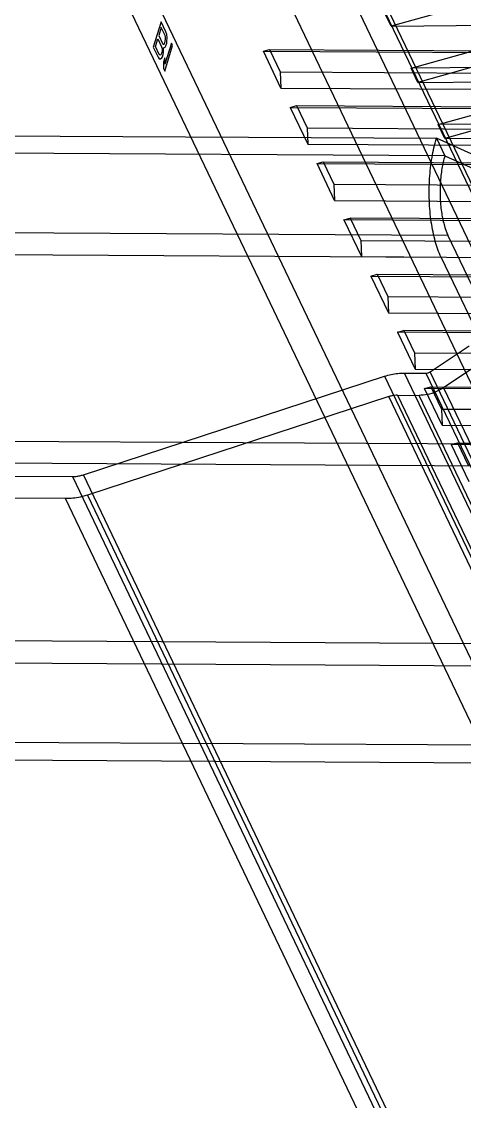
# Model space of a CAD drawing. Header units: millimetres. Extents: x 753 to 1632, y 352 to 973.
# Drawn here: x 1218.18 to 1222.1, y 770.29 to 779.84 of the extents above; entities that cross this region are included whole.
import ezdxf

# ---------------------------------------------------------------- set-up
doc = ezdxf.new("R2010")
doc.units = ezdxf.units.MM
doc.header["$LTSCALE"] = 30.734
doc.layers.get('0').update_dxf_attribs({"linetype": 'CONTINUOUS'})
doc.layers.add('CURVES', color=7, linetype='CONTINUOUS')

msp = doc.modelspace()

# ---------------------------------------------------------------- linework, layer by layer
at = {"color": 6, "linetype": 'Continuous'}
for p, q in [((1219.78136, 783.38079), (1224.94723, 772.56519)), ((1219.71775, 782.95404), (1224.80072, 772.31199)), ((1225.15082, 772.06366), (1220.40275, 782.00453)), ((1220.08385, 780.97259), (1224.83193, 771.03172)), ((1219.03127, 780.7326), (1224.11425, 770.09056)), ((1224.05063, 769.66381), (1218.88477, 780.4794)), ((1222.52281, 780.10218), (1221.44701, 779.80088)), ((1221.44701, 779.80088), (1221.38763, 779.92519)), ((1221.44701, 779.80088), (1223.48064, 779.8188)), ((1221.62514, 779.42793), (1222.70094, 779.72923)), ((1220.31761, 779.5796), (1220.37284, 779.59491)), ((1220.37284, 779.59491), (1226.73063, 779.55709)), ((1220.37284, 779.59491), (1220.46711, 779.39752)), ((1222.76032, 779.60492), (1221.68452, 779.30361)), ((1220.31761, 779.5796), (1226.6754, 779.54179)), ((1220.47321, 779.25384), (1220.31761, 779.5796)), ((1220.46711, 779.39752), (1226.8249, 779.35971)), ((1220.46711, 779.39752), (1220.47321, 779.25384)), ((1223.65878, 779.44585), (1221.62514, 779.42793)), ((1221.68452, 779.30361), (1221.62514, 779.42793)), ((1221.68452, 779.30361), (1223.71816, 779.32153)), ((1220.47321, 779.25384), (1226.831, 779.21602)), ((1221.86266, 778.93066), (1222.93846, 779.23196)), ((1220.55512, 779.08234), (1220.61035, 779.09764)), ((1220.55512, 779.08234), (1226.91291, 779.04452)), ((1220.55512, 779.08234), (1220.71072, 778.75657)), ((1220.61035, 779.09764), (1226.96814, 779.05982)), ((1220.61035, 779.09764), (1220.70463, 778.90025)), ((1222.99783, 779.10765), (1221.92203, 778.80634)), ((1223.89629, 778.94858), (1221.86266, 778.93066)), ((1221.92203, 778.80634), (1221.86266, 778.93066)), ((1207.99344, 778.89119), (1221.84926, 778.80878)), ((1220.70463, 778.90025), (1227.06242, 778.86244)), ((1220.70463, 778.90025), (1220.71072, 778.75657)), ((1221.92203, 778.80634), (1223.95567, 778.82426)), ((1221.92348, 778.65338), (1208.06767, 778.73579)), ((1220.71072, 778.75657), (1227.06851, 778.71875)), ((1225.29996, 777.25796), (1221.84926, 778.80878)), ((1221.84926, 778.80878), (1221.92348, 778.65338)), ((1221.92348, 778.65338), (1225.37418, 777.10256)), ((1220.79263, 778.58507), (1220.84786, 778.60037)), ((1220.79263, 778.58507), (1227.15042, 778.54725)), ((1220.94823, 778.2593), (1220.79263, 778.58507)), ((1220.84786, 778.60037), (1227.20565, 778.56255)), ((1220.84786, 778.60037), (1220.94214, 778.40299)), ((1220.94214, 778.40299), (1227.29993, 778.36517)), ((1220.94214, 778.40299), (1220.94823, 778.2593)), ((1220.94823, 778.2593), (1227.30602, 778.22148)), ((1221.03014, 778.0878), (1221.08537, 778.1031)), ((1227.38794, 778.04998), (1221.03014, 778.0878)), ((1221.03014, 778.0878), (1221.18574, 777.76203)), ((1227.44316, 778.06529), (1221.08537, 778.1031)), ((1221.08537, 778.1031), (1221.17965, 777.90572)), ((1208.78787, 778.02922), (1221.9509, 777.95092)), ((1221.17965, 777.90572), (1227.53744, 777.8679)), ((1221.17965, 777.90572), (1221.18574, 777.76203)), ((1222.83414, 776.10171), (1221.9509, 777.95092)), ((1221.89038, 777.75509), (1208.72735, 777.83338)), ((1221.18574, 777.76203), (1227.54353, 777.72421)), ((1221.89038, 777.75509), (1222.77362, 775.90587)), ((1221.26766, 777.59053), (1221.32288, 777.60583)), ((1221.26766, 777.59053), (1227.62545, 777.55271)), ((1221.26766, 777.59053), (1221.42325, 777.26476)), ((1221.32288, 777.60583), (1227.68067, 777.56802)), ((1221.32288, 777.60583), (1221.41716, 777.40845)), ((1221.41716, 777.40845), (1227.77495, 777.37063)), ((1221.41716, 777.40845), (1221.42325, 777.26476)), ((1221.42325, 777.26476), (1227.78104, 777.22694)), ((1221.50517, 777.09326), (1221.56039, 777.10856)), ((1227.91818, 777.07075), (1221.56039, 777.10856)), ((1221.56039, 777.10856), (1221.65467, 776.91118)), ((1227.86296, 777.05544), (1221.50517, 777.09326)), ((1221.50517, 777.09326), (1221.66076, 776.76749)), ((1221.7918, 776.74198), (1222.13958, 776.97403)), ((1221.65467, 776.91118), (1228.01246, 776.87336)), ((1221.65467, 776.91118), (1221.66076, 776.76749)), ((1222.26008, 776.83458), (1221.9123, 776.60254)), ((1221.56541, 776.73184), (1221.7556, 776.73071)), ((1224.41554, 770.76461), (1221.56541, 776.73184)), ((1221.66076, 776.76749), (1228.01855, 776.72968)), ((1221.7556, 776.73071), (1224.60573, 770.76348)), ((1224.64194, 770.77476), (1221.7918, 776.74198)), ((1218.72602, 775.83276), (1221.39003, 776.70339)), ((1221.39003, 776.70339), (1224.24016, 770.73617)), ((1221.50489, 776.53601), (1221.69508, 776.53487)), ((1221.50489, 776.53601), (1224.35502, 770.56878)), ((1224.54522, 770.56765), (1221.69508, 776.53487)), ((1221.74268, 776.59599), (1221.7979, 776.6113)), ((1228.10047, 776.55818), (1221.74268, 776.59599)), ((1221.89828, 776.27022), (1221.74268, 776.59599)), ((1221.7979, 776.6113), (1228.15569, 776.57348)), ((1221.7979, 776.6113), (1221.89218, 776.41391)), ((1221.9123, 776.60254), (1224.76244, 770.63532)), ((1221.42694, 776.52336), (1218.7625, 775.65259)), ((1224.27708, 770.55614), (1221.42694, 776.52336)), ((1221.89218, 776.41391), (1228.24997, 776.3761)), ((1221.89218, 776.41391), (1221.89828, 776.27022)), ((1221.89828, 776.27022), (1228.25607, 776.23241)), ((1217.06088, 776.13604), (1222.83414, 776.10171)), ((1221.98019, 776.09872), (1222.03542, 776.11403)), ((1228.33798, 776.06091), (1221.98019, 776.09872)), ((1221.98019, 776.09872), (1222.13579, 775.77296)), ((1222.03542, 776.11403), (1228.39321, 776.07621)), ((1222.03542, 776.11403), (1222.12969, 775.91664)), ((1222.77362, 775.90587), (1217.00037, 775.94021)), ((1217.20933, 775.82525), (1218.62815, 775.81681)), ((1218.62815, 775.81681), (1221.47828, 769.84959)), ((1221.57586, 769.86544), (1218.72572, 775.83266)), ((1218.56763, 775.62098), (1217.14881, 775.62942)), ((1221.41776, 769.65376), (1218.56763, 775.62098)), ((1218.7625, 775.65259), (1221.61263, 769.68536)), ((1228.91476, 774.29863), (1215.05894, 774.38104)), ((1214.99843, 774.18521), (1228.85424, 774.1028)), ((1228.88166, 773.40034), (1215.02584, 773.48275)), ((1215.10006, 773.32736), (1228.95588, 773.24494))]:
    msp.add_line(p, q, dxfattribs=at)
for points, start_tangent, end_tangent in [([(1221.89038, 777.75509), (1221.83882, 777.8962), (1221.80331, 778.0673), (1221.78611, 778.2568), (1221.78829, 778.45212), (1221.80977, 778.64033), (1221.84926, 778.80878)], (-0.4309932, 0.9023552), (0.2952474, 0.9554208)), ([(1221.92348, 778.65338), (1221.89716, 778.54109), (1221.88284, 778.41562), (1221.88138, 778.28541), (1221.89285, 778.15907), (1221.91652, 778.045), (1221.9509, 777.95092)], (-0.2952474, -0.9554208), (0.4309932, -0.9023552)), ([(1221.39003, 776.70339), (1221.44871, 776.71932), (1221.50754, 776.72886), (1221.56541, 776.73184)], (0.9505261, 0.3106448), (0.9999823, -0.0059479)), ([(1221.7556, 776.73071), (1221.76796, 776.73197), (1221.78031, 776.73582), (1221.7918, 776.74198)], (0.9999823, -0.0059479), (0.8318392, 0.5550168)), ([(1221.50489, 776.53601), (1221.47917, 776.53468), (1221.45302, 776.53044), (1221.42694, 776.52336)], (-0.9999823, 0.0059479), (-0.9505261, -0.3106448)), ([(1221.9123, 776.60254), (1221.84337, 776.56554), (1221.76927, 776.54245), (1221.69508, 776.53487)], (-0.8318392, -0.5550168), (-0.9999823, 0.0059479)), ([(1218.62815, 775.81681), (1218.66044, 775.81848), (1218.69327, 775.82383), (1218.72602, 775.83276)], (0.9999823, -0.0059479), (0.9503862, 0.3110726)), ([(1218.7625, 775.65259), (1218.69729, 775.63489), (1218.63193, 775.62428), (1218.56763, 775.62098)], (-0.9505261, -0.3106448), (-0.9999823, 0.0059479))]:
    msp.add_spline(points, degree=3, dxfattribs=dict(at, start_tangent=start_tangent, end_tangent=end_tangent))
at = {"layer": 'CURVES', "color": 4, "linetype": 'Continuous'}
for p, q in [((1219.41276, 779.84037), (1219.34336, 779.61579)), ((1219.41454, 779.78942), (1219.39239, 779.71775)), ((1219.45531, 779.75127), (1219.41276, 779.84037)), ((1219.44823, 779.71888), (1219.41454, 779.78942)), ((1219.36286, 779.62219), (1219.38353, 779.68908)), ((1219.38353, 779.68908), (1219.41722, 779.61854)), ((1219.39239, 779.71775), (1219.42608, 779.64721)), ((1219.45207, 779.70297), (1219.44823, 779.71888)), ((1219.45001, 779.66794), (1219.45266, 779.68599)), ((1219.45266, 779.68599), (1219.45207, 779.70297)), ((1219.4627, 779.72792), (1219.45531, 779.75127)), ((1219.46537, 779.69874), (1219.4627, 779.72792)), ((1219.46478, 779.66849), (1219.46537, 779.69874)), ((1219.34336, 779.61579), (1219.38592, 779.52669)), ((1219.39655, 779.55165), (1219.36286, 779.62219)), ((1219.41722, 779.61854), (1219.42106, 779.60263)), ((1219.42106, 779.60263), (1219.42166, 779.58565)), ((1219.42608, 779.64721), (1219.43288, 779.64085)), ((1219.43229, 779.6106), (1219.43731, 779.60796)), ((1219.43436, 779.5984), (1219.43229, 779.6106)), ((1219.43288, 779.64085), (1219.43937, 779.64298)), ((1219.43377, 779.56815), (1219.43436, 779.5984)), ((1219.43731, 779.60796), (1219.44854, 779.61593)), ((1219.43937, 779.64298), (1219.44558, 779.65361)), ((1219.44443, 779.40418), (1219.51383, 779.62875)), ((1219.44558, 779.65361), (1219.45001, 779.66794)), ((1219.50319, 779.65103), (1219.44561, 779.46468)), ((1219.44854, 779.61593), (1219.45474, 779.62655)), ((1219.45474, 779.62655), (1219.46212, 779.65044)), ((1219.46212, 779.65044), (1219.46478, 779.66849)), ((1219.51383, 779.62875), (1219.50319, 779.65103)), ((1219.38592, 779.52669), (1219.39626, 779.51291)), ((1219.39626, 779.51291), (1219.40778, 779.51239)), ((1219.40334, 779.54529), (1219.39655, 779.55165)), ((1219.40984, 779.54742), (1219.40334, 779.54529)), ((1219.40778, 779.51239), (1219.41901, 779.52037)), ((1219.41605, 779.55804), (1219.40984, 779.54742)), ((1219.419, 779.5676), (1219.41605, 779.55804)), ((1219.42166, 779.58565), (1219.419, 779.5676)), ((1219.41901, 779.52037), (1219.42521, 779.53099)), ((1219.42521, 779.53099), (1219.43112, 779.5501)), ((1219.43112, 779.5501), (1219.43377, 779.56815)), ((1219.4453, 779.5204), (1219.43349, 779.48218)), ((1219.44561, 779.46468), (1219.4453, 779.5204)), ((1219.43349, 779.48218), (1219.43379, 779.42645)), ((1219.43379, 779.42645), (1219.44443, 779.40418))]:
    msp.add_line(p, q, dxfattribs=at)

doc.saveas('drawing.dxf')
